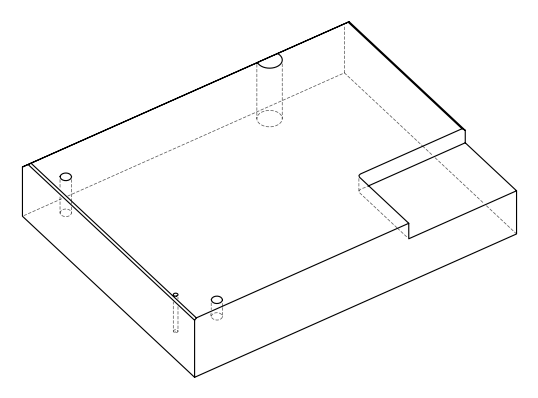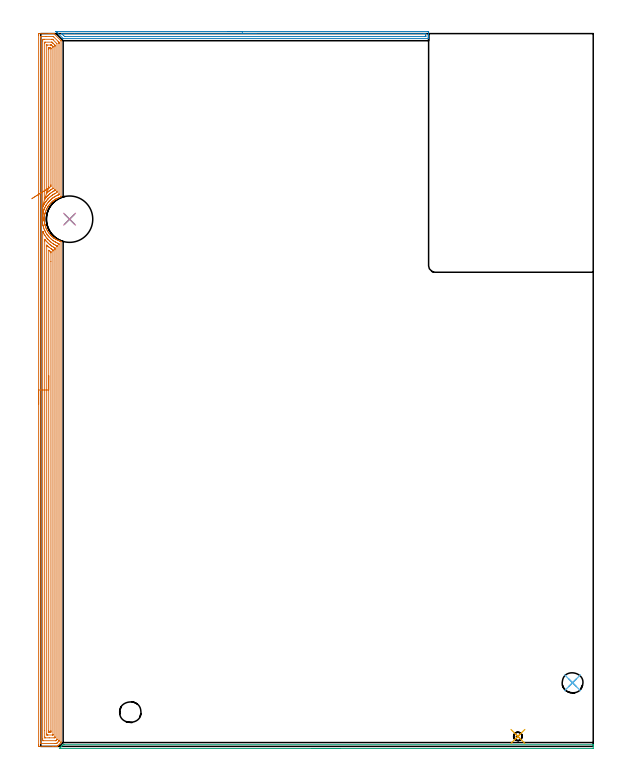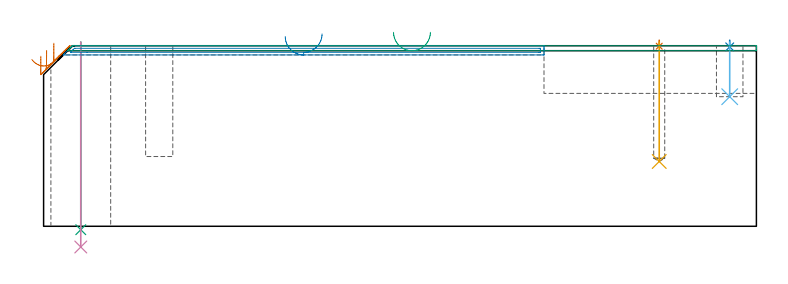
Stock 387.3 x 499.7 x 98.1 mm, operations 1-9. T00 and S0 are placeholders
(PLAN: 12 operations, 7 tool changes, 133.3 min)
(1 SPOT_DRILL | STEP1POCKET | NXT0321_9005460120000 | 0.03 min | 2 mm3)
(2 SPOT_DRILL_1 | STEP1POCKET_2 | NXT0321_9005460120000 | 0.03 min | 2 mm3)
(3 INDEXABLE_INSERT_DRILL_THROUGH_HOLE_FROM_SOLID | STEP1HOLE | NXT0302_013 | 0.41 min | 33917 mm3)
(4 DRILL_TO_ENLARGE_THROUGH_HOLE | STEP1HOLE | UGT0301_001 | 0.45 min | 47388 mm3)
(5 DRILL_BLIND_HOLE_INTO_CENTER | STEP1POCKET | UGT0301_455 | 0.26 min | 1709 mm3)
(6 DRILL_BLIND_HOLE_INTO_CENTER_1 | STEP1POCKET_2 | NXT0301_128 | 0.12 min | 2992 mm3)
(7 AREA_MILL | FG_CHAMFER_SURFACE | UGT0205_001 | 23.69 min | 60268 mm3)
(8 AREA_MILL_1 | FG_CHAMFER_SURFACE_1 | UGT0205_001 | 4.33 min | 3265 mm3)
(9 AREA_MILL_2 | FG_CHAMFER_SURFACE_2 | UGT0205_001 | 3.14 min | 1357 mm3)
(10 MILL_CORNER_NOTCH_RECTANGULAR | CORNER_NOTCH_RECTANGULAR | NXT0201_009 | Follow Part, ap 2, ae 75% | 98.47 min | 499921 mm3)
(11 MILL_BLIND_HOLE_FROM_SOLID_MATERIAL | STEP1POCKET_1 | NXT0201_010 | Spiral | 1.77 min | 10329 mm3)
(12 MILL_ROUGH_BLIND_HOLE_CONTOUR | STEP1POCKET_2 | NXT0201_010 | Spiral | 0.65 min | 1503 mm3)
(TOOL NXT0321_9005460120000 | NC Spot Drill, 142deg, 12mm, Carbide, Uncoated | D12 PA142 FL30 Z2)
(TOOL NXT0302_013 | Index. Insert Drill 21mm [880-D2100L25-05] | D21 PA176 FL105 Z2)
(TOOL UGT0301_001 | Twist Drill 32.5 mm | D32.5 PA118 FL185 Z2)
(TOOL UGT0301_455 | Carbide Drill 6.0 mm | D6 PA118 FL63 Z2)
(TOOL NXT0301_128 | Carbide Drill 12mm [861.1-1200-036A1-GP GC34] | D12 PA150 FL37.4 Z2)
(TOOL UGT0205_001 | Chamfer Mill 20 x 3 x 45 deg. | D20 FL50 Z2)
(TOOL NXT0201_009 | ENDMILL 8mm [2P460-0800-NA 1630] | D8 FL26 Z6)
(TOOL NXT0201_010 | ENDMILL 10mm [2P460-1000-NA 1630] | D10 FL30 Z6)
(OP 1 SPOT_DRILL)
G17 G21 G94 G90
T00 M6
G54
G17 G0 G90 X334.5 Y7. S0 M3
G43 Z108.1 H0
G94 G81 G98 Z97.842 F250. R101.1
G80
M5
M2
(OP 2 SPOT_DRILL_1)
G17 G21 G94 G90
T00 M6
G54
G17 G0 G90 X372.8 Y44.6 S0 M3
G43 Z108.1 H0
G94 G81 G98 Z97.48 F250. R101.1
G80
M5
M2
(OP 3 INDEXABLE_INSERT_DRILL_THROUGH_HOLE_FROM_SOLID)
G17 G21 G94 G90
T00 M6
G54
G17 G0 G90 X20.2 Y369.6 S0 M3
G43 Z108.1 H1
G94 G81 G98 Z-1.867 F250. R100.1
G80
M5
M2
(OP 4 DRILL_TO_ENLARGE_THROUGH_HOLE)
G17 G21 G94 G90
T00 M6
G54
G17 G0 G90 X20.2 Y369.6 S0 M3
G43 Z108.1 H0
G94 G73 G98 Z-11.264 F250. Q27.341 R100.1
G80
M5
M2
(OP 5 DRILL_BLIND_HOLE_INTO_CENTER)
G17 G21 G94 G90
T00 M6
G54
G17 G0 G90 X334.5 Y7. S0 M3
G43 Z108.1 H0
G94 G81 G98 Z35.2 F250. R100.1
G80
M5
M2
(OP 6 DRILL_BLIND_HOLE_INTO_CENTER_1)
G17 G21 G94 G90
T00 M6
G54
G17 G0 G90 X372.8 Y44.6 S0 M3
G43 Z108.1 H1
G94 G81 G98 Z70.4 F250. R100.1
G80
M5
M2
(OP 7 AREA_MILL)
G17 G21 G94 G90
T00 M6
G54
G17 G0 G90 X-1.5 Y239.85 S1061 M3
G43 Z108.1 H0
Z92.4
G94 G1 Y239.888 Z91.528 F250.
Y240.002 Z90.663
Y240.191 Z89.812
Y240.453 Z88.98
Y240.787 Z88.174
Y241.19 Z87.4
Y241.658 Z86.664
Y242.19 Z85.972
Y242.779 Z85.329
Y243.422 Z84.74
Y244.114 Z84.208
Y244.85 Z83.74
Y245.624 Z83.337
Y246.43 Z83.003
Y247.262 Z82.741
Y248.114 Z82.552
Y248.978 Z82.438
Y249.85 Z82.4
Y498.59
X-1.499 Y499.083 Z82.401
X-1.496 Y499.479 Z82.402
X-1.492 Y499.69 Z82.405
X-1.107 Y499.7 Z82.79
X5.911 Z89.806
X6.453 Z90.35
X6.789 Z90.685
X7.331 Z91.227
X7.666 Z91.561
X8.337 Z92.236
X8.982 Z92.881
X9.087 Y499.699 Z92.986
X9.2 Y499.69 Z93.095
X9.32 Y499.58 Z93.219
X13.838 Y495.063 Z97.736
X14.147 Y494.751 Z98.044
X14.196 Y494.694 Z98.09
X14.2 Y494.616 Z98.1
Y385.633
X14.194 Y385.213 Z98.092
X13.206 Y384.884 Z97.106
X12.669 Y384.688 Z96.567
X12.491 Y384.61 Z96.387
X12.352 Y384.551 Z96.251
X12.314 Y384.535 Z96.213
X11.423 Y384.116 Z95.318
X11.175 Y383.989 Z95.07
X10.976 Y383.887 Z94.876
X10.895 Y383.846 Z94.795
X10.797 Y383.795 Z94.694
X10.736 Y383.76 Z94.632
X10.628 Y383.699 Z94.527
X10.528 Y383.642 Z94.427
X10.08 Y383.369 Z93.978
X9.859 Y383.227 Z93.758
X9.635 Y383.083 Z93.535
X9.372 Y382.902 Z93.271
X9.041 Y382.655 Z92.94
X8.982 Y382.61 Z92.879
X8.91 Y382.557 Z92.809
X8.743 Y382.433 Z92.642
X8.649 Y382.357 Z92.547
X8.543 Y382.272 Z92.439
X8.394 Y382.154 Z92.293
X8.275 Y382.059 Z92.174
X8.212 Y382.009 Z92.111
X8.105 Y381.913 Z92.001
X7.931 Y381.762 Z91.83
X7.85 Y381.69 Z91.749
X7.242 Y381.116 Z91.139
X6.958 Y380.826 Z90.856
X6.41 Y380.223 Z90.309
X6.284 Y380.07 Z90.18
X6.204 Y379.974 Z90.099
X6.08 Y379.826 Z89.976
X6.066 Y379.81 Z89.962
X5.911 Y379.612 Z89.811
X5.693 Y379.33 Z89.592
X5.173 Y378.598 Z89.071
X5.068 Y378.437 Z88.966
X4.822 Y378.04 Z88.72
X4.793 Y377.993 Z88.691
X4.53 Y377.544 Z88.429
X4.28 Y377.083 Z88.179
X4.089 Y376.7 Z87.986
X4.065 Y376.651 Z87.962
X3.859 Y376.206 Z87.757
X3.669 Y375.758 Z87.567
X3.388 Y375.03 Z87.286
X3.348 Y374.913 Z87.246
X3.332 Y374.865 Z87.23
X3.275 Y374.681 Z87.175
X3.212 Y374.466 Z87.107
X3.063 Y373.972 Z86.956
X3.036 Y373.872 Z86.932
X2.987 Y373.676 Z86.884
X2.962 Y373.573 Z86.857
X2.837 Y373.079 Z86.736
X2.695 Y372.323 Z86.593
X2.679 Y372.233 Z86.574
X2.67 Y372.186 Z86.565
X2.547 Y371.293 Z86.443
X2.495 Y370.783 Z86.393
X2.48 Y370.4 Z86.37
X2.477 Y370.154 Z86.363
X2.469 Y369.919 Z86.362
X2.467 Y369.811 Z86.358
Y369.772 Z86.356
X2.464 Y369.641 Z86.353
X2.463 Y369.553
X2.462 Y369.531 Z86.354
X2.461 Y369.507
X2.466 Y369.35 Z86.357
X2.469 Y369.202 Z86.364
Y369.198
X2.487 Y368.66 Z86.377
Y368.614 Z86.379
X2.495 Y368.417 Z86.392
X2.55 Y367.903 Z86.448
X2.569 Y367.721 Z86.468
X2.698 Y366.828 Z86.596
X2.805 Y366.312 Z86.7
X2.873 Y365.98 Z86.768
X2.881 Y365.935 Z86.777
X2.97 Y365.584 Z86.869
X2.984 Y365.533 Z86.882
X3.1 Y365.087 Z86.996
X3.111 Y365.043 Z87.007
X3.243 Y364.604 Z87.139
X3.395 Y364.15 Z87.292
X3.658 Y363.482 Z87.558
X3.751 Y363.25 Z87.65
X3.945 Y362.809 Z87.842
X4.074 Y362.533 Z87.974
X4.154 Y362.364 Z88.053
X4.201 Y362.271 Z88.101
X4.28 Y362.116 Z88.178
X4.611 Y361.513 Z88.51
X4.631 Y361.478 Z88.53
X4.634 Y361.471 Z88.534
X4.898 Y361.033 Z88.796
X5.187 Y360.578 Z89.086
X5.503 Y360.128 Z89.403
X5.832 Y359.685 Z89.727
X5.911 Y359.585 Z89.807
X6.066 Y359.389 Z89.963
X6.572 Y358.792 Z90.47
X6.958 Y358.374 Z90.856
X7.227 Y358.103 Z91.124
X7.387 Y357.94 Z91.286
X7.428 Y357.899 Z91.327
X7.707 Y357.642 Z91.605
X7.821 Y357.537 Z91.72
X7.85 Y357.51 Z91.75
X8.437 Y357.006 Z92.335
X8.761 Y356.749 Z92.661
X8.982 Y356.586 Z92.878
X9.161 Y356.451 Z93.061
X9.186 Y356.433 Z93.086
X9.246 Y356.39 Z93.146
X9.42 Y356.268 Z93.316
X9.58 Y356.154 Z93.479
X9.636 Y356.114 Z93.535
X9.67 Y356.092 Z93.57
X9.859 Y355.973 Z93.753
X10.082 Y355.83 Z93.977
X10.133 Y355.8 Z94.027
X10.285 Y355.707 Z94.185
X10.529 Y355.561 Z94.427
X11.136 Y355.22 Z95.035
X11.421 Y355.078 Z95.32
X12.052 Y354.79 Z95.952
X12.314 Y354.67 Z96.212
X12.74 Y354.496 Z96.639
X12.876 Y354.44 Z96.773
X13.152 Y354.327 Z97.05
X13.368 Y354.257 Z97.265
X13.77 Y354.125 Z97.67
X13.935 Y354.071 Z97.834
X14.101 Y354.015 Z98.
X14.194 Y353.977 Z98.092
X14.2 Y353.92 Z98.1
Y3.297
X14.201 Y2.705 Z98.084
X14.047 Y2.545 Z97.944
X13.011 Y1.511 Z96.91
X12.118 Y0.617 Z96.017
X12.052 Y0.551 Z95.949
X11.87 Y0.37 Z95.77
X11.82 Y0.32 Z95.72
X11.614 Y0.113 Z95.512
X11.52 Y0.022 Z95.418
X11.491 Y0.001 Z95.388
X11.111 Y0. Z95.01
X10.298 Z94.192
X9.085 Z92.982
X8.543 Z92.437
X-1.075 Z82.822
X-1.492 Y0.01 Z82.405
X-1.496 Y0.222 Z82.403
X-1.499 Y0.617 Z82.401
X-1.5 Y1.018 Z82.4
Y249.85
X-0.086 Z83.814
Y497.149
X-0.08 Y497.684 Z83.82
X-0.057 Y497.69 Z83.843
X0.013 Y497.695 Z83.913
X0.119 Y497.699 Z84.019
X3.718 Y497.7 Z87.618
X8.147 Y497.699 Z92.047
X8.543 Y497.693 Z92.443
X8.675 Y497.69 Z92.575
X8.767 Y497.671 Z92.667
X8.843 Y497.598 Z92.743
X9.153 Y497.296 Z93.053
X12.052 Y494.397 Z95.952
X12.722 Y493.723 Z96.622
X12.768 Y493.671 Z96.668
X12.779 Y493.627 Z96.679
X12.781 Y493.536 Z96.681
X12.784 Y493.349 Z96.684
X12.786 Y492.976 Z96.686
Y492.829
Y387.419
X12.784 Y387.046 Z96.684
X12.781 Y386.859 Z96.681
X12.779 Y386.815 Z96.679
X12.775 Y386.802 Z96.675
X12.76 Y386.793 Z96.66
X12.695 Y386.764 Z96.595
X12.082 Y386.526 Z95.982
X12.061 Y386.517 Z95.961
X12.052 Y386.513 Z95.952
X11.458 Y386.238 Z95.358
X11.175 Y386.103 Z95.075
X10.863 Y385.95 Z94.763
X10.298 Y385.666 Z94.198
X10.276 Y385.654 Z94.176
X10.237 Y385.633 Z94.137
X9.724 Y385.323 Z93.624
X9.42 Y385.136 Z93.32
X9.181 Y384.983 Z93.081
X8.813 Y384.739 Z92.713
X8.655 Y384.626 Z92.555
X8.543 Y384.543 Z92.443
X8.152 Y384.244 Z92.052
X7.637 Y383.846 Z91.537
X7.181 Y383.446 Z91.081
X6.789 Y383.091 Z90.689
X6.717 Y383.025 Z90.617
X6.642 Y382.953 Z90.542
X6.274 Y382.583 Z90.174
X5.911 Y382.206 Z89.811
X5.841 Y382.131 Z89.741
X5.777 Y382.059 Z89.677
X5.429 Y381.657 Z89.329
X5.018 Y381.166 Z88.918
X4.648 Y380.666 Z88.548
X4.363 Y380.273 Z88.263
X4.157 Y379.976 Z88.057
X3.925 Y379.616 Z87.825
X3.777 Y379.379 Z87.677
X3.591 Y379.063 Z87.491
X3.279 Y378.524 Z87.179
X3.26 Y378.486 Z87.16
X2.969 Y377.909 Z86.869
X2.817 Y377.593 Z86.717
X2.685 Y377.305 Z86.585
X2.42 Y376.7 Z86.32
X2.417 Y376.692 Z86.317
X2.402 Y376.653 Z86.302
X2.173 Y376.04 Z86.073
X2.089 Y375.806 Z85.989
X1.951 Y375.372 Z85.851
X1.808 Y374.913 Z85.708
X1.771 Y374.788 Z85.671
X1.744 Y374.69 Z85.644
X1.573 Y374.02 Z85.473
X1.525 Y373.826 Z85.425
X1.408 Y373.246 Z85.308
X1.385 Y373.126 Z85.285
X1.275 Y372.487 Z85.175
X1.239 Y372.233 Z85.139
X1.168 Y371.703 Z85.068
X1.129 Y371.34 Z85.029
X1.088 Y370.891 Z84.988
X1.068 Y370.446 Z84.968
X1.058 Y370.028 Z84.958
X1.051 Y369.553 Z84.951
X1.059 Y369.134 Z84.959
X1.073 Y368.66 Z84.973
X1.094 Y368.205 Z84.994
X1.14 Y367.766 Z85.04
X1.208 Y367.196 Z85.108
X1.255 Y366.873 Z85.155
X1.371 Y366.137 Z85.271
X1.401 Y365.98 Z85.301
X1.525 Y365.368 Z85.425
X1.585 Y365.117 Z85.485
X1.593 Y365.087 Z85.493
X1.762 Y364.435 Z85.662
X1.791 Y364.329 Z85.691
X1.832 Y364.193 Z85.732
X1.969 Y363.753 Z85.869
X2.121 Y363.3 Z86.021
X2.402 Y362.563 Z86.302
X2.464 Y362.407 Z86.364
X2.507 Y362.3 Z86.407
X2.863 Y361.513 Z86.763
X2.999 Y361.227 Z86.899
X3.279 Y360.678 Z87.179
X3.311 Y360.62 Z87.211
X3.351 Y360.548 Z87.251
X3.835 Y359.727 Z87.735
X4.157 Y359.221 Z88.057
X4.429 Y358.833 Z88.329
X5.034 Y358.014 Z88.934
X5.092 Y357.94 Z88.992
X5.409 Y357.559 Z89.309
X5.859 Y357.047 Z89.759
X5.911 Y356.992 Z89.811
X6.735 Y356.154 Z90.635
X6.789 Y356.103 Z90.689
X7.238 Y355.696 Z91.138
X7.666 Y355.33 Z91.566
X7.751 Y355.26 Z91.651
X8.543 Y354.662 Z92.443
X8.955 Y354.367 Z92.855
X9.42 Y354.067 Z93.32
X10.155 Y353.619 Z94.055
X10.298 Y353.539 Z94.198
X10.416 Y353.474 Z94.316
X11.175 Y353.099 Z95.075
X11.858 Y352.778 Z95.758
X12.052 Y352.696 Z95.952
X12.331 Y352.58 Z96.231
X12.779 Y352.386 Z96.679
X12.781 Y352.207 Z96.681
X12.785 Y351.834 Z96.685
Y4.338
X12.784 Y4.191 Z96.684
X12.779 Y3.818 Z96.679
X12.772 Y3.734 Z96.672
X12.724 Y3.681 Z96.624
X12.639 Y3.593 Z96.539
X12.348 Y3.297 Z96.248
X12.199 Y3.148 Z96.099
X11.454 Y2.404 Z95.354
X11.313 Y2.264 Z95.213
X11.175 Y2.13 Z95.075
X11.052 Y2.013 Z94.952
X10.935 Y2.009 Z94.835
X10.693 Y2.002 Z94.593
X10.298 Y2.001 Z94.198
X9.817 Y2. Z93.717
X0.167 Z84.067
X-0.016 Y2.003 Z83.884
X-0.047 Y2.005 Z83.853
X-0.076 Y2.009 Z83.824
X-0.079 Y2.05 Z83.821
X-0.084 Y2.256 Z83.816
X-0.085 Y2.404 Z83.815
X-0.086 Y3.151 Z83.814
Y249.85
X1.328 Z85.228
X1.329 Y360.62 Z85.229
Y360.819
X1.332 Y361.02 Z85.232
X1.335 Y361.124 Z85.235
X1.449 Y360.9 Z85.349
X1.525 Y360.744 Z85.425
X1.581 Y360.62 Z85.481
X1.63 Y360.513 Z85.53
X1.881 Y360.001 Z85.781
X2.025 Y359.727 Z85.925
X2.402 Y359.035 Z86.302
X2.516 Y358.833 Z86.416
X2.682 Y358.549 Z86.582
X3.07 Y357.94 Z86.97
X3.279 Y357.632 Z87.179
X3.706 Y357.047 Z87.606
X4.157 Y356.449 Z88.057
X4.403 Y356.154 Z88.303
X5.034 Y355.431 Z88.934
X5.193 Y355.26 Z89.093
X5.911 Y354.536 Z89.811
X6.089 Y354.367 Z89.989
X6.789 Y353.753 Z90.689
X7.122 Y353.474 Z91.022
X7.666 Y353.059 Z91.566
X8.317 Y352.58 Z92.217
X8.543 Y352.431 Z92.443
X8.946 Y352.17 Z92.846
X9.42 Y351.89 Z93.32
X9.77 Y351.687 Z93.67
X10.298 Y351.416 Z94.198
X10.827 Y351.148 Z94.727
X11.175 Y350.985 Z95.075
X11.304 Y350.921 Z95.204
X11.352 Y350.895 Z95.252
X11.365 Y350.879 Z95.265
X11.367 Y350.859 Z95.267
X11.369 Y350.794 Z95.269
X11.371 Y350.594 Z95.271
Y5.084
X11.369 Y4.886 Z95.269
X11.366 Y4.818 Z95.266
X11.362 Y4.773 Z95.262
X11.339 Y4.748 Z95.239
X11.175 Y4.577 Z95.075
X10.985 Y4.385 Z94.885
X10.789 Y4.191 Z94.689
X10.621 Y4.033 Z94.521
X10.595 Y4.01 Z94.495
X10.547 Y4.005 Z94.447
X10.484 Y4.001 Z94.384
X1.711 Z85.611
X1.525 Y4.005 Z85.425
X1.344 Y4.01 Z85.244
X1.335 Y4.191 Z85.235
X1.332 Y4.387 Z85.232
X1.329 Y5.084 Z85.229
X1.328 Y5.284 Z85.228
Y249.85
X2.743 Z86.643
Y354.367
X2.744 Y354.912 Z86.644
X2.747 Y355.26 Z86.647
X2.75 Y355.486 Z86.65
X2.759 Y355.534 Z86.659
X2.85 Y355.42 Z86.75
X3.279 Y354.879 Z87.179
X3.714 Y354.367 Z87.614
X4.157 Y353.862 Z88.057
X4.529 Y353.474 Z88.429
X5.034 Y352.965 Z88.934
X5.445 Y352.58 Z89.345
X5.911 Y352.17 Z89.811
X6.484 Y351.687 Z90.384
X6.789 Y351.454 Z90.689
X7.65 Y350.81 Z91.55
X7.673 Y350.794 Z91.573
X8.543 Y350.249 Z92.443
X9.123 Y349.9 Z93.023
X9.42 Y349.739 Z93.32
X9.756 Y349.559 Z93.656
X9.889 Y349.484 Z93.789
X9.95 Y349.449 Z93.85
X9.953 Y349.358 Z93.853
X9.956 Y349.007 Z93.856
X9.957 Y348.461 Z93.857
Y348.114
Y6.871
X9.955 Y6.326 Z93.855
X9.952 Y6.142 Z93.852
X9.948 Y6.01 Z93.848
X9.398 Y6. Z93.298
X5.911 Z89.811
X3.257 Z87.157
X2.854 Y6.007 Z86.754
X2.758 Y6.01 Z86.658
X2.75 Y6.07 Z86.65
X2.748 Y6.14 Z86.648
X2.744 Y6.523 Z86.644
X2.743 Y11.158 Z86.643
Y249.85
X4.157 Z88.057
Y350.794
X4.159 Y351.24 Z88.059
X4.162 Y351.351 Z88.062
X4.163 Y351.362 Z88.063
X4.183 Y351.347 Z88.083
X4.23 Y351.306 Z88.13
X4.321 Y351.224 Z88.221
X4.792 Y350.794 Z88.692
X5.034 Y350.584 Z88.934
X5.839 Y349.9 Z89.739
X5.911 Y349.844 Z89.811
X6.137 Y349.67 Z90.037
X6.789 Y349.192 Z90.689
X7.045 Y349.007 Z90.945
X7.425 Y348.762 Z91.325
X7.666 Y348.609 Z91.566
X8.46 Y348.114 Z92.36
X8.536 Y348.052 Z92.436
X8.538 Y348.002 Z92.438
X8.541 Y347.89 Z92.441
X8.542 Y347.667 Z92.442
X8.543 Y347.221 Z92.443
Y8.099
X8.542 Y8.043 Z92.442
X8.539 Y8.017 Z92.439
X8.537 Y8.011 Z92.437
X8.526 Y8.008 Z92.426
X8.31 Y8.002 Z92.21
X5.034 Y8. Z88.934
X4.801 Y8.001 Z88.701
X4.292 Y8.007 Z88.192
X4.175 Y8.01 Z88.075
X4.164 Y8.211 Z88.064
X4.157 Y8.657 Z88.057
Y249.85
X5.571 Z89.471
X5.572 Y347.566 Z89.472
X5.574 Y347.682 Z89.474
X5.578 Y347.774 Z89.478
X5.581 Y347.813 Z89.481
X5.631 Y347.779 Z89.531
X5.911 Y347.579 Z89.811
X6.412 Y347.22 Z90.312
X6.962 Y346.857 Z90.862
X7.062 Y346.789 Z90.962
X7.112 Y346.753 Z91.012
X7.122 Y346.673 Z91.022
X7.126 Y346.327 Z91.026
X7.128 Y345.982 Z91.028
X7.129 Y339.886 Z91.029
X7.128 Y10.991 Z91.028
X7.125 Y10.444 Z91.025
X7.123 Y10.104 Z91.023
X7.11 Y10.01 Z91.01
X7.006 Y10.007 Z90.906
X6.789 Y10.003 Z90.689
X6.347 Y10. Z90.247
X5.911 Y10.001 Z89.811
X5.766 Y10.003 Z89.666
X5.65 Y10.006 Z89.55
X5.579 Y10.01 Z89.479
X5.577 Y10.098 Z89.477
X5.573 Y10.444 Z89.473
X5.572 Y10.79 Z89.472
X5.571 Y249.85 Z89.471
Y250.722 Z89.509
Y251.586 Z89.623
Y252.438 Z89.812
Y253.27 Z90.074
Y254.076 Z90.408
Y254.85 Z90.811
Y255.586 Z91.279
Y256.278 Z91.811
Y256.921 Z92.4
Y257.51 Z93.043
Y258.042 Z93.735
Y258.51 Z94.471
Y258.913 Z95.245
Y259.247 Z96.051
Y259.509 Z96.883
Y259.698 Z97.735
Y259.812 Z98.599
Y259.85 Z99.471
G0 Z108.1
X1.649 Y368.414
Z95.555
G1 Y368.423 Z94.682
X1.646 Y368.509 Z93.814
X1.641 Y368.67 Z92.957
X1.633 Y368.905 Z92.117
X1.623 Y369.212 Z91.3
X1.611 Y369.589 Z90.514
X1.597 Y370.034 Z89.763
X1.58 Y370.542 Z89.054
X1.562 Y371.109 Z88.392
X1.541 Y371.733 Z87.782
X1.519 Y372.407 Z87.229
X1.496 Y373.127 Z86.736
X1.471 Y373.887 Z86.309
X1.445 Y374.681 Z85.949
X1.419 Y375.503 Z85.659
X1.391 Y376.348 Z85.443
X1.363 Y377.208 Z85.301
X1.335 Y378.078 Z85.235
X1.332 Y378.153 Z85.232
X1.33 Y378.286 Z85.23
X1.329 Y378.486 Z85.229
X1.328 Y378.686 Z85.228
X1.329 Y494.616 Z85.229
X1.33 Y494.815 Z85.23
X1.335 Y495.509 Z85.235
X1.344 Y495.693 Z85.244
X2.402 Y495.7 Z86.302
X7.666 Y495.699 Z91.566
X7.853 Y495.697 Z91.753
X8.227 Y495.69 Z92.127
X8.306 Y495.683 Z92.206
X8.332 Y495.661 Z92.232
X8.386 Y495.612 Z92.286
X8.491 Y495.509 Z92.391
X8.543 Y495.458 Z92.443
X11.371 Y492.63 Z95.271
Y389.206
X11.37 Y389.007 Z95.27
X11.364 Y388.313 Z95.264
X11.24 Y388.247 Z95.14
X11.175 Y388.215 Z95.075
X10.996 Y388.131 Z94.896
X10.298 Y387.786 Z94.198
X10.057 Y387.664 Z93.957
X9.594 Y387.419 Z93.494
X9.484 Y387.355 Z93.384
X9.42 Y387.317 Z93.32
X8.937 Y387.018 Z92.837
X8.543 Y386.769 Z92.443
X8.398 Y386.674 Z92.298
X8.178 Y386.526 Z92.078
X7.88 Y386.308 Z91.78
X7.666 Y386.148 Z91.566
X7.377 Y385.927 Z91.277
X7. Y385.633 Z90.9
X6.883 Y385.536 Z90.783
X6.789 Y385.456 Z90.689
X6.411 Y385.124 Z90.311
X5.985 Y384.739 Z89.885
X5.947 Y384.703 Z89.847
X5.911 Y384.668 Z89.811
X5.502 Y384.259 Z89.402
X5.098 Y383.846 Z88.998
X5.067 Y383.813 Z88.967
X5.034 Y383.776 Z88.934
X4.653 Y383.34 Z88.553
X4.318 Y382.953 Z88.218
X4.244 Y382.863 Z88.144
X4.157 Y382.754 Z88.057
X3.858 Y382.364 Z87.758
X3.627 Y382.059 Z87.527
X3.48 Y381.855 Z87.38
X3.279 Y381.573 Z87.179
X3.116 Y381.332 Z87.016
X3.007 Y381.166 Z86.907
X2.773 Y380.789 Z86.673
X2.458 Y380.273 Z86.358
X2.437 Y380.237 Z86.337
X2.402 Y380.176 Z86.302
X2.123 Y379.663 Z86.023
X1.974 Y379.379 Z85.874
X1.821 Y379.078 Z85.721
X1.335 Y378.078 Z85.235
X2.749 Y383.66 Z86.649
X2.747 Y383.694 Z86.647
X2.744 Y383.758 Z86.644
X2.743 Y383.846 Z86.643
Y384.015
Y492.829
X2.745 Y493.374 Z86.645
X2.748 Y493.558 Z86.648
X2.752 Y493.69 Z86.652
X3.302 Y493.7 Z87.202
X7.689 Z91.589
X7.795 Y493.694 Z91.695
X7.846 Y493.69 Z91.746
X8.04 Y493.502 Z91.94
X8.37 Y493.179 Z92.27
X8.543 Y493.008 Z92.443
X8.722 Y492.829 Z92.622
X9.42 Y492.131 Z93.32
X9.614 Y491.936 Z93.514
X9.815 Y491.73 Z93.715
X9.949 Y491.59 Z93.849
X9.952 Y491.526 Z93.852
X9.955 Y491.392 Z93.855
X9.957 Y491.043 Z93.857
Y490.496
Y390.446
X9.955 Y390.099 Z93.855
X9.952 Y389.826 Z93.852
X9.95 Y389.764 Z93.85
X9.91 Y389.732 Z93.81
X9.827 Y389.685 Z93.727
X9.42 Y389.465 Z93.32
X9.254 Y389.375 Z93.154
X8.95 Y389.206 Z92.85
X8.694 Y389.052 Z92.594
X8.543 Y388.959 Z92.443
X8.152 Y388.711 Z92.052
X7.666 Y388.398 Z91.566
X7.615 Y388.364 Z91.515
X7.54 Y388.313 Z91.44
X7.106 Y387.99 Z91.006
X6.789 Y387.751 Z90.689
X6.603 Y387.608 Z90.503
X6.362 Y387.419 Z90.262
X6.114 Y387.213 Z90.014
X5.911 Y387.04 Z89.811
X5.641 Y386.802 Z89.541
X5.334 Y386.526 Z89.234
X5.178 Y386.379 Z89.078
X5.034 Y386.24 Z88.934
X4.733 Y385.939 Z88.633
X4.431 Y385.633 Z88.331
X4.157 Y385.337 Z88.057
X3.876 Y385.025 Z87.776
X3.625 Y384.739 Z87.525
X3.466 Y384.55 Z87.366
X3.279 Y384.323 Z87.179
X3.07 Y384.059 Z86.97
X2.903 Y383.846 Z86.803
X2.854 Y383.784 Z86.754
X2.825 Y383.748 Z86.725
X2.749 Y383.66 Z86.649
X4.167 Y387.838 Z88.067
X4.164 Y387.867 Z88.064
X4.157 Y388.313 Z88.057
Y491.601
X4.158 Y491.657 Z88.058
X4.161 Y491.683 Z88.061
X4.163 Y491.689 Z88.063
X4.174 Y491.692 Z88.074
X4.39 Y491.698 Z88.29
X6.789 Y491.7 Z90.689
X7.021 Y491.699 Z90.921
X7.343 Y491.692 Z91.243
X7.382 Y491.69 Z91.282
X7.433 Y491.657 Z91.333
X7.536 Y491.56 Z91.436
X7.666 Y491.434 Z91.566
X8.058 Y491.043 Z91.958
X8.464 Y490.629 Z92.364
X8.517 Y490.572 Z92.417
X8.536 Y490.537 Z92.436
X8.539 Y490.484 Z92.439
X8.541 Y490.373 Z92.441
X8.543 Y490.15 Z92.443
X8.542 Y391.439 Z92.442
X8.541 Y391.216 Z92.441
X8.538 Y391.161 Z92.438
X8.536 Y391.139 Z92.436
X8.522 Y391.128 Z92.422
X8.454 Y391.083 Z92.354
X8.305 Y390.992 Z92.205
X7.906 Y390.748 Z91.806
X7.666 Y390.596 Z91.566
X7.367 Y390.403 Z91.267
X6.905 Y390.099 Z90.805
X6.837 Y390.05 Z90.737
X6.789 Y390.015 Z90.689
X6.332 Y389.671 Z90.232
X5.911 Y389.351 Z89.811
X5.725 Y389.206 Z89.625
X5.344 Y388.89 Z89.244
X5.034 Y388.627 Z88.934
X4.868 Y388.481 Z88.768
X4.681 Y388.313 Z88.581
X4.208 Y387.87 Z88.108
X4.167 Y387.838 Z88.067
X5.577 Y391.394 Z89.477
X5.575 Y391.441 Z89.475
X5.573 Y391.539 Z89.473
X5.571 Y391.886 Z89.471
Y392.232
Y488.709
X5.574 Y489.256 Z89.474
X5.577 Y489.596 Z89.477
X5.59 Y489.69 Z89.49
X5.694 Y489.694 Z89.594
X5.911 Y489.698 Z89.811
X6.354 Y489.699 Z90.254
X6.789 Y489.693 Z90.689
X6.932 Y489.69 Z90.832
X7.086 Y489.555 Z90.986
X7.121 Y489.519 Z91.021
X7.124 Y489.464 Z91.024
X7.127 Y489.372 Z91.027
X7.128 Y489.256 Z91.028
X7.129 Y488.91 Z91.029
X7.128 Y393.672 Z91.028
X7.127 Y393.328 Z91.027
X7.122 Y392.779 Z91.022
X7.11 Y392.452 Z91.01
X6.271 Y391.886 Z90.171
X5.797 Y391.543 Z89.697
X5.634 Y391.43 Z89.534
X5.577 Y391.394 Z89.477
X4.992 Y391.029 Z88.942
X4.37 Y390.641 Z88.47
X3.716 Y390.233 Z88.063
X3.033 Y389.807 Z87.724
X2.329 Y389.368 Z87.457
X1.607 Y388.918 Z87.264
X0.874 Y388.46 Z87.145
X0.134 Y387.999 Z87.102
X-0.605 Y387.538 Z87.136
X-1.34 Y387.08 Z87.245
X-2.063 Y386.629 Z87.429
X-2.771 Y386.188 Z87.687
X-3.456 Y385.76 Z88.016
X-4.114 Y385.349 Z88.415
X-4.741 Y384.959 Z88.879
X-5.331 Y384.591 Z89.407
X-5.879 Y384.249 Z89.993
X-6.382 Y383.935 Z90.633
G0 Z108.1
M5
M2
(OP 8 AREA_MILL_1)
G17 G21 G94 G90
T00 M6
G54
G17 G0 G90 X131.3 Y501.2 S1061 M3
G43 Z108.1 H0
Z103.1
G94 G1 X131.338 Z102.228 F250.
X131.452 Z101.363
X131.641 Z100.512
X131.903 Z99.68
X132.237 Z98.874
X132.64 Z98.1
X133.108 Z97.364
X133.639 Z96.672
X134.229 Z96.029
X134.872 Z95.439
X135.564 Z94.908
X136.3 Z94.44
X137.074 Z94.037
X137.88 Z93.703
X138.712 Z93.441
X139.563 Z93.252
X140.428 Z93.138
X141.3 Z93.1
X271.282 Y501.199 Z93.101
X271.606 Y501.197
X271.89 Y501.193 Z93.103
X271.9 Y500.88 Z93.416
Y499.136 Z95.158
Y498.598 Z95.698
Y498.264 Z96.032
Y497.726 Z96.57
Y497.392 Z96.903
Y496.445 Z97.854
X271.896 Y496.32 Z97.972
X271.89 Y496.202 Z98.088
X271.729 Y496.2 Z98.1
X15.784
X15.705 Y496.204 Z98.09
X15.665 Y496.237 Z98.059
X15.486 Y496.414 Z97.886
X11.454 Y500.444 Z93.852
X11.318 Y500.581 Z93.717
X11.159 Y500.74 Z93.558
X11.017 Y500.88 Z93.415
X10.871 Y501.028 Z93.27
X10.72 Y501.176 Z93.114
X10.711 Y501.192 Z93.097
X10.71 Y501.195 Z93.094
X10.767 Y501.197 Z93.097
X10.836 Y501.2 Z93.1
X141.3
Y499.786 Z94.514
X268.83
X269.495 Y499.784 Z94.516
X269.726 Y499.783 Z94.517
X269.846 Y499.779 Z94.521
X269.891 Y499.771 Z94.529
X269.893 Y499.746 Z94.554
X269.898 Y499.615 Z94.685
X269.9 Y498.264 Z96.036
X269.899 Y497.87 Z96.43
X269.895 Y497.737 Z96.563
X269.89 Y497.633 Z96.667
X269.883 Y497.62 Z96.68
X269.869 Y497.618 Z96.682
X269.828 Y497.617 Z96.683
X269.495 Y497.615 Z96.685
X269.268 Y497.614 Z96.686
X17.011 Y497.615 Z96.685
X16.844 Y497.616 Z96.684
X16.762 Y497.619 Z96.681
X16.745 Y497.621 Z96.679
X16.725 Y497.635 Z96.665
X16.678 Y497.675 Z96.625
X16.086 Y498.264 Z96.036
X15.785 Y498.565 Z95.735
X15.214 Y499.136 Z95.164
X14.891 Y499.46 Z94.84
X14.61 Y499.75 Z94.55
X14.585 Y499.776 Z94.524
X14.609 Y499.779 Z94.521
X14.702 Y499.782 Z94.518
X14.891 Y499.785 Z94.515
X23.629 Y499.786 Z94.514
X141.3
X142.171 Z94.552
X143.036 Z94.666
X143.888 Z94.855
X144.72 Z95.117
X145.526 Z95.451
X146.3 Z95.854
X147.036 Z96.323
X147.728 Z96.854
X148.371 Z97.443
X148.96 Z98.086
X149.491 Z98.778
X149.96 Z99.514
X150.363 Z100.288
X150.697 Z101.094
X150.959 Z101.926
X151.148 Z102.778
X151.262 Z103.643
X151.3 Z104.514
G0 Z108.1
M5
M2
(OP 9 AREA_MILL_2)
G17 G21 G94 G90
T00 M6
G54
G17 G0 G90 X210.15 Y-1.5 S1061 M3
G43 Z108.1 H0
Z105.4
G94 G1 X210.112 Z104.528 F250.
X209.998 Z103.664
X209.809 Z102.812
X209.547 Z101.98
X209.213 Z101.174
X208.81 Z100.4
X208.342 Z99.664
X207.811 Z98.972
X207.221 Z98.329
X206.578 Z97.74
X205.886 Z97.208
X205.15 Z96.74
X204.376 Z96.337
X203.57 Z96.003
X202.738 Z95.741
X201.887 Z95.552
X201.022 Z95.438
X200.15 Z95.4
X13.148
X13.015 Y-1.497 Z95.402
X13.033 Y-1.474 Z95.425
X13.161 Y-1.34 Z95.559
X13.607 Y-0.891 Z96.005
X13.759 Y-0.738 Z96.157
X14.053 Y-0.447 Z96.453
X14.642 Y0.144 Z97.04
X14.97 Y0.47 Z97.369
X15.677 Y1.176 Z98.075
X15.704 Y1.196 Z98.086
X16.285 Y1.2 Z98.1
X387.14
X387.292 Y1.197 Z98.088
X387.293 Y1.191 Z98.082
X387.3 Y0.864 Z97.763
Y0.485 Z97.384
Y-0.15 Z96.745
Y-1.349 Z95.547
X387.298 Y-1.491 Z95.405
X386.903 Y-1.5 Z95.4
X200.15
X199.279 Z95.438
X198.414 Z95.552
X197.562 Z95.741
X196.73 Z96.003
X195.924 Z96.337
X195.15 Z96.74
X194.414 Z97.208
X193.722 Z97.74
X193.079 Z98.329
X192.49 Z98.972
X191.959 Z99.664
X191.49 Z100.4
X191.087 Z101.174
X190.753 Z101.98
X190.491 Z102.812
X190.302 Z103.664
X190.188 Z104.528
X190.15 Z105.4
G0 Z108.1
M5
M2
